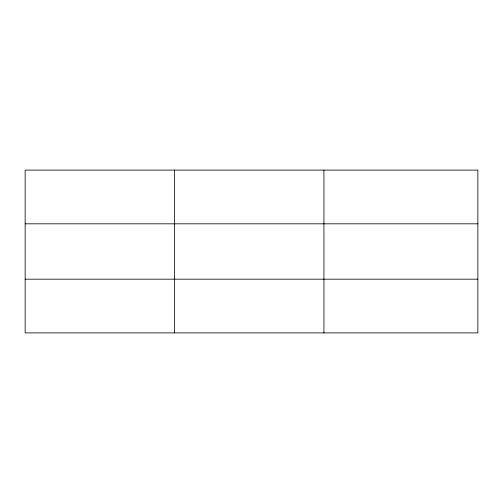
<?xml version="1.0" encoding="UTF-8"?>
<svg xmlns="http://www.w3.org/2000/svg" width="503" height="503" viewBox="0 0 503 503"><rect width="100%" height="100%" fill="white"/><g stroke="black" fill="none" stroke-linecap="round" stroke-linejoin="round"><path stroke-width="0.75" d="M174.541 170.102L174.541 332.898M323.932 170.102L323.932 332.898M477.85 223.822L477.85 170.102L25.15 170.102L25.15 332.898L477.85 332.898L477.85 223.822L25.15 223.822M25.15 279.178L477.85 279.178"/></g></svg>
